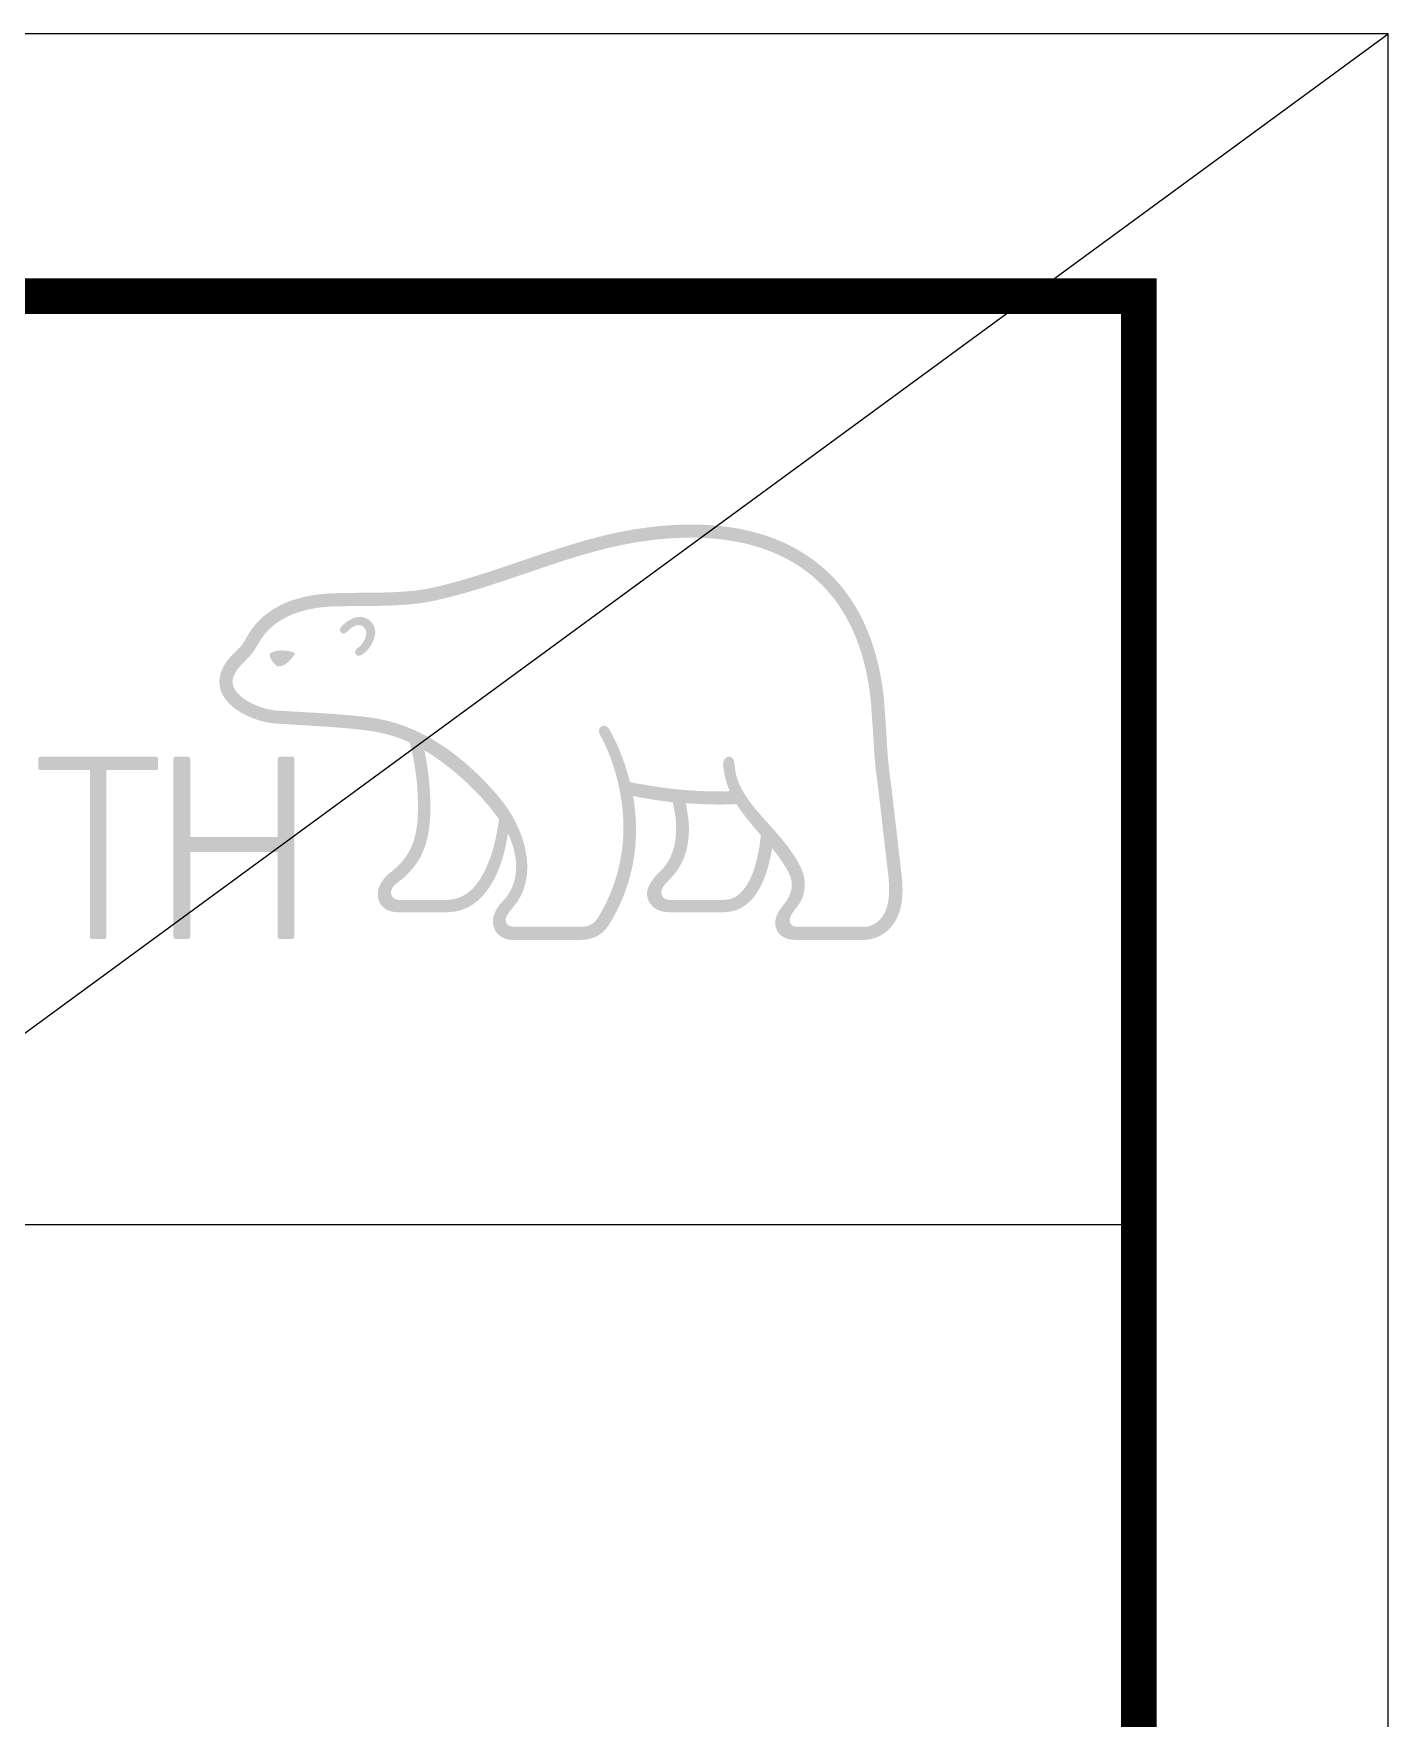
# Model space of a CAD drawing. Extents: x 1481 to 3160, y 4681 to 5260.
# Drawn here: x 2201.1 to 2270.5, y 5173.7 to 5259.9 of the extents above; entities that cross this region are included whole.
import ezdxf

# ---------------------------------------------------------------- set-up
doc = ezdxf.new("R2010")
doc.units = 0
doc.header["$LTSCALE"] = 30
doc.header["$MEASUREMENT"] = 0
doc.layers.get('0').update_dxf_attribs({"linetype": 'CONTINUOUS'})

msp = doc.modelspace()

# ---------------------------------------------------------------- hatches: boundary and pattern name
h = msp.add_hatch(color=5)
edge = h.paths.add_edge_path()
edge.add_spline(control_points=[(2242.303, 5231.864), (2239.466, 5235.044), (2235.049, 5235.077), (2231.837, 5234.548)], knot_values=[4, 4, 4, 4, 5, 5, 5, 5], degree=3, periodic=0)
edge.add_spline(control_points=[(2231.837, 5234.548), (2229.884, 5234.224), (2227.99, 5233.577), (2226.164, 5232.958)], knot_values=[5, 5, 5, 5, 6, 6, 6, 6], degree=3, periodic=0)
edge.add_spline(control_points=[(2226.164, 5232.958), (2224.646, 5232.436), (2223.063, 5231.896), (2221.483, 5231.552)], knot_values=[6, 6, 6, 6, 7, 7, 7, 7], degree=3, periodic=0)
edge.add_spline(control_points=[(2221.483, 5231.552), (2220.388, 5231.321), (2219.005, 5231.315), (2217.79, 5231.309)], knot_values=[7, 7, 7, 7, 8, 8, 8, 8], degree=3, periodic=0)
edge.add_spline(control_points=[(2217.79, 5231.309), (2217.79, 5231.309), (2216.628, 5231.29), (2216.628, 5231.29)], knot_values=[8.00001, 8.00001, 8.00001, 8.00001, 9, 9, 9, 9], degree=3, periodic=0)
edge.add_spline(control_points=[(2216.628, 5231.29), (2214.342, 5231.235), (2212.778, 5230.444), (2212.001, 5228.942)], knot_values=[9, 9, 9, 9, 10, 10, 10, 10], degree=3, periodic=0)
edge.add_spline(control_points=[(2212.001, 5228.942), (2212.001, 5228.942), (2211.963, 5228.876), (2211.963, 5228.876)], knot_values=[10.00001, 10.00001, 10.00001, 10.00001, 11, 11, 11, 11], degree=3, periodic=0)
edge.add_spline(control_points=[(2211.963, 5228.876), (2211.835, 5228.658), (2211.667, 5228.468), (2211.467, 5228.283)], knot_values=[11, 11, 11, 11, 12, 12, 12, 12], degree=3, periodic=0)
edge.add_spline(control_points=[(2211.467, 5228.283), (2211.258, 5228.076), (2211.044, 5227.864), (2210.894, 5227.593)], knot_values=[12, 12, 12, 12, 13, 13, 13, 13], degree=3, periodic=0)
edge.add_spline(control_points=[(2210.894, 5227.593), (2210.599, 5227.08), (2210.572, 5226.559), (2210.82, 5226.084)], knot_values=[13, 13, 13, 13, 14, 14, 14, 14], degree=3, periodic=0)
edge.add_spline(control_points=[(2210.82, 5226.084), (2211.311, 5225.165), (2212.692, 5224.674), (2213.517, 5224.613), (2213.517, 5224.613), (2214.746, 5224.538), (2214.746, 5224.538)], knot_values=[14, 14, 14, 14, 15, 15, 15, 16, 16, 16, 16], degree=3, periodic=0)
edge.add_spline(control_points=[(2214.746, 5224.538), (2216.05, 5224.46), (2217.679, 5224.367), (2218.644, 5224.194)], knot_values=[16, 16, 16, 16, 17, 17, 17, 17], degree=3, periodic=0)
edge.add_spline(control_points=[(2218.644, 5224.194), (2219.257, 5224.084), (2219.847, 5223.894), (2220.395, 5223.645)], knot_values=[17, 17, 17, 17, 18, 18, 18, 18], degree=3, periodic=0)
edge.add_spline(control_points=[(2220.395, 5223.645), (2220.424, 5223.585), (2220.91, 5221.8), (2220.807, 5219.831)], knot_values=[18, 18, 18, 18, 19, 19, 19, 19], degree=3, periodic=0)
edge.add_spline(control_points=[(2220.807, 5219.831), (2220.725, 5218.035), (2219.928, 5217.413), (2219.368, 5216.955)], knot_values=[19, 19, 19, 19, 20, 20, 20, 20], degree=3, periodic=0)
edge.add_spline(control_points=[(2219.368, 5216.955), (2219.361, 5216.946), (2218.807, 5216.518), (2218.771, 5215.984)], knot_values=[20, 20, 20, 20, 21, 21, 21, 21], degree=3, periodic=0)
edge.add_spline(control_points=[(2218.771, 5215.984), (2218.742, 5215.698), (2218.819, 5215.438), (2218.993, 5215.259)], knot_values=[21, 21, 21, 21, 22, 22, 22, 22], degree=3, periodic=0)
edge.add_spline(control_points=[(2218.993, 5215.259), (2219.183, 5215.05), (2219.464, 5214.953), (2219.835, 5214.953), (2219.835, 5214.953), (2222.313, 5214.953), (2222.313, 5214.953)], knot_values=[22, 22, 22, 22, 23, 23, 23, 24, 24, 24, 24], degree=3, periodic=0)
edge.add_spline(control_points=[(2222.313, 5214.953), (2224.346, 5214.953), (2225.207, 5217.326), (2225.421, 5218.984)], knot_values=[24, 24, 24, 24, 25, 25, 25, 25], degree=3, periodic=0)
edge.add_spline(control_points=[(2225.421, 5218.984), (2226.023, 5217.797), (2226.008, 5216.455), (2225.245, 5215.606)], knot_values=[25, 25, 25, 25, 26, 26, 26, 26], degree=3, periodic=0)
edge.add_spline(control_points=[(2225.245, 5215.606), (2225.245, 5215.606), (2224.584, 5214.993), (2224.658, 5214.405)], knot_values=[26.00001, 26.00001, 26.00001, 26.00001, 27, 27, 27, 27], degree=3, periodic=0)
edge.add_spline(control_points=[(2224.658, 5214.405), (2224.721, 5213.784), (2225.236, 5213.537), (2225.652, 5213.537), (2225.652, 5213.537), (2229.186, 5213.537), (2229.186, 5213.537)], knot_values=[27, 27, 27, 27, 28, 28, 28, 29, 29, 29, 29], degree=3, periodic=0)
edge.add_spline(control_points=[(2229.186, 5213.537), (2229.809, 5213.537), (2230.305, 5213.821), (2230.635, 5214.361)], knot_values=[29, 29, 29, 29, 30, 30, 30, 30], degree=3, periodic=0)
edge.add_spline(control_points=[(2230.635, 5214.361), (2232.078, 5216.737), (2232.15, 5219.079), (2231.837, 5220.902)], knot_values=[30, 30, 30, 30, 31, 31, 31, 31], degree=3, periodic=0)
edge.add_spline(control_points=[(2231.837, 5220.902), (2232.266, 5220.815), (2232.987, 5220.683), (2233.866, 5220.588)], knot_values=[31, 31, 31, 31, 32, 32, 32, 32], degree=3, periodic=0)
edge.add_spline(control_points=[(2233.866, 5220.588), (2233.921, 5220.336), (2234.02, 5219.784), (2234.02, 5219.784)], knot_values=[32, 32, 32, 32, 33, 33, 33, 33], degree=3, periodic=0)
edge.add_spline(control_points=[(2234.02, 5219.784), (2234.039, 5219.571), (2234.039, 5219.382), (2234.039, 5219.204)], knot_values=[33, 33, 33, 33, 34, 34, 34, 34], degree=3, periodic=0)
edge.add_spline(control_points=[(2234.039, 5219.204), (2234.039, 5217.834), (2233.433, 5217.242), (2233.091, 5216.908)], knot_values=[34, 34, 34, 34, 35, 35, 35, 35], degree=3, periodic=0)
edge.add_spline(control_points=[(2233.091, 5216.908), (2233.079, 5216.905), (2232.617, 5216.435), (2232.564, 5216.039)], knot_values=[35, 35, 35, 35, 36, 36, 36, 36], degree=3, periodic=0)
edge.add_spline(control_points=[(2232.564, 5216.039), (2232.564, 5216.039), (2232.465, 5215.629), (2232.819, 5215.268)], knot_values=[36.00001, 36.00001, 36.00001, 36.00001, 37, 37, 37, 37], degree=3, periodic=0)
edge.add_spline(control_points=[(2232.819, 5215.268), (2233.016, 5215.063), (2233.332, 5214.953), (2233.748, 5214.953), (2233.748, 5214.953), (2236.488, 5214.953), (2236.488, 5214.953)], knot_values=[37, 37, 37, 37, 38, 38, 38, 39, 39, 39, 39], degree=3, periodic=0)
edge.add_spline(control_points=[(2236.488, 5214.953), (2238.242, 5214.953), (2238.781, 5217.12), (2238.954, 5218.233)], knot_values=[39, 39, 39, 39, 40, 40, 40, 40], degree=3, periodic=0)
edge.add_spline(control_points=[(2238.954, 5218.233), (2239.269, 5217.838), (2239.623, 5217.364), (2239.837, 5216.908)], knot_values=[40, 40, 40, 40, 41, 41, 41, 41], degree=3, periodic=0)
edge.add_spline(control_points=[(2239.837, 5216.908), (2239.981, 5216.6), (2240.005, 5216.256), (2239.895, 5215.932)], knot_values=[41, 41, 41, 41, 42, 42, 42, 42], degree=3, periodic=0)
edge.add_spline(control_points=[(2239.895, 5215.932), (2239.717, 5215.351), (2238.98, 5214.935), (2239.132, 5214.237)], knot_values=[42, 42, 42, 42, 43, 43, 43, 43], degree=3, periodic=0)
edge.add_spline(control_points=[(2239.132, 5214.237), (2239.26, 5213.7), (2239.709, 5213.537), (2240.176, 5213.537), (2240.176, 5213.537), (2243.694, 5213.537), (2243.694, 5213.537)], knot_values=[43, 43, 43, 43, 44, 44, 44, 45, 45, 45, 45], degree=3, periodic=0)
edge.add_spline(control_points=[(2243.694, 5213.537), (2243.722, 5213.537), (2244.427, 5213.529), (2244.99, 5214.13)], knot_values=[45, 45, 45, 45, 46, 46, 46, 46], degree=3, periodic=0)
edge.add_spline(control_points=[(2244.99, 5214.13), (2245.52, 5214.699), (2245.722, 5215.545), (2245.601, 5216.724)], knot_values=[46, 46, 46, 46, 47, 47, 47, 47], degree=3, periodic=0)
edge.add_spline(control_points=[(2245.601, 5216.724), (2245.601, 5216.724), (2245.07, 5221.327), (2245.07, 5221.327)], knot_values=[0, 0, 0, 0, 1, 1, 1, 1], degree=3, periodic=0)
edge.add_spline(control_points=[(2245.07, 5221.327), (2244.875, 5222.664), (2244.844, 5223.383), (2244.81, 5224.093), (2244.81, 5224.093), (2244.682, 5225.909), (2244.682, 5225.909)], knot_values=[1, 1, 1, 1, 2, 2, 2, 3, 3, 3, 3], degree=3, periodic=0)
edge.add_spline(control_points=[(2244.682, 5225.909), (2244.415, 5228.39), (2243.609, 5230.395), (2242.303, 5231.864)], knot_values=[3, 3, 3, 3, 4, 4, 4, 4], degree=3, periodic=0)
edge = h.paths.add_edge_path(flags=16)
edge.add_spline(control_points=[(2221.627, 5230.897), (2223.253, 5231.247), (2224.848, 5231.793), (2226.386, 5232.317)], knot_values=[31, 31, 31, 31, 32, 32, 32, 32], degree=3, periodic=0)
edge.add_spline(control_points=[(2226.386, 5232.317), (2228.181, 5232.933), (2230.048, 5233.568), (2231.953, 5233.888)], knot_values=[32, 32, 32, 32, 33, 33, 33, 33], degree=3, periodic=0)
edge.add_spline(control_points=[(2231.953, 5233.888), (2234.996, 5234.389), (2239.168, 5234.36), (2241.788, 5231.416)], knot_values=[33, 33, 33, 33, 34, 34, 34, 34], degree=3, periodic=0)
edge.add_spline(control_points=[(2241.788, 5231.416), (2243.003, 5230.053), (2243.754, 5228.174), (2244.006, 5225.838), (2244.006, 5225.838), (2244.134, 5224.06), (2244.134, 5224.06)], knot_values=[34, 34, 34, 34, 35, 35, 35, 36, 36, 36, 36], degree=3, periodic=0)
edge.add_spline(control_points=[(2244.134, 5224.06), (2244.167, 5223.342), (2244.208, 5222.6), (2244.398, 5221.237), (2244.398, 5221.237), (2244.925, 5216.648), (2244.925, 5216.648)], knot_values=[36, 36, 36, 36, 37, 37, 37, 38, 38, 38, 38], degree=3, periodic=0)
edge.add_spline(control_points=[(2244.925, 5216.648), (2245.017, 5215.695), (2244.868, 5215.013), (2244.504, 5214.601)], knot_values=[38, 38, 38, 38, 39, 39, 39, 39], degree=3, periodic=0)
edge.add_spline(control_points=[(2244.504, 5214.601), (2244.158, 5214.213), (2243.722, 5214.208), (2243.694, 5214.208), (2243.694, 5214.208), (2240.236, 5214.208), (2240.236, 5214.208)], knot_values=[0, 0, 0, 0, 1, 1, 1, 2, 2, 2, 2], degree=3, periodic=0)
edge.add_spline(control_points=[(2240.236, 5214.208), (2240.022, 5214.208), (2239.859, 5214.3), (2239.859, 5214.548)], knot_values=[2, 2, 2, 2, 3, 3, 3, 3], degree=3, periodic=0)
edge.add_spline(control_points=[(2239.859, 5214.548), (2239.859, 5214.91), (2240.321, 5215.207), (2240.496, 5215.672)], knot_values=[3, 3, 3, 3, 4, 4, 4, 4], degree=3, periodic=0)
edge.add_spline(control_points=[(2240.496, 5215.672), (2240.691, 5216.172), (2240.669, 5216.715), (2240.448, 5217.199)], knot_values=[4, 4, 4, 4, 5, 5, 5, 5], degree=3, periodic=0)
edge.add_spline(control_points=[(2240.448, 5217.199), (2240.034, 5218.066), (2239.421, 5218.753), (2238.831, 5219.417)], knot_values=[5, 5, 5, 5, 6, 6, 6, 6], degree=3, periodic=0)
edge.add_spline(control_points=[(2238.831, 5219.417), (2237.989, 5220.359), (2237.092, 5221.264), (2237.034, 5222.559)], knot_values=[6, 6, 6, 6, 7, 7, 7, 7], degree=3, periodic=0)
edge.add_spline(control_points=[(2237.034, 5222.559), (2237.017, 5222.744), (2236.938, 5222.926), (2236.748, 5222.92)], knot_values=[7, 7, 7, 7, 8, 8, 8, 8], degree=3, periodic=0)
edge.add_spline(control_points=[(2236.748, 5222.92), (2236.567, 5222.912), (2236.44, 5222.744), (2236.447, 5222.505)], knot_values=[8, 8, 8, 8, 9, 9, 9, 9], degree=3, periodic=0)
edge.add_spline(control_points=[(2236.447, 5222.505), (2236.488, 5222.011), (2236.618, 5221.561), (2236.786, 5221.153)], knot_values=[9, 9, 9, 9, 10, 10, 10, 10], degree=3, periodic=0)
edge.add_spline(control_points=[(2236.786, 5221.153), (2234.51, 5221.054), (2232.225, 5221.505), (2231.676, 5221.618)], knot_values=[10, 10, 10, 10, 11, 11, 11, 11], degree=3, periodic=0)
edge.add_spline(control_points=[(2231.676, 5221.618), (2231.277, 5223.25), (2230.62, 5224.305), (2230.613, 5224.327)], knot_values=[11, 11, 11, 11, 12, 12, 12, 12], degree=3, periodic=0)
edge.add_spline(control_points=[(2230.613, 5224.327), (2230.509, 5224.492), (2230.336, 5224.546), (2230.209, 5224.468)], knot_values=[12, 12, 12, 12, 13, 13, 13, 13], degree=3, periodic=0)
edge.add_spline(control_points=[(2230.209, 5224.468), (2230.074, 5224.388), (2230.048, 5224.194), (2230.146, 5224.035)], knot_values=[13, 13, 13, 13, 14, 14, 14, 14], degree=3, periodic=0)
edge.add_spline(control_points=[(2230.146, 5224.035), (2230.173, 5223.988), (2232.882, 5219.382), (2230.057, 5214.702)], knot_values=[14, 14, 14, 14, 15, 15, 15, 15], degree=3, periodic=0)
edge.add_spline(control_points=[(2230.057, 5214.702), (2229.857, 5214.366), (2229.574, 5214.208), (2229.186, 5214.208), (2229.186, 5214.208), (2225.669, 5214.208), (2225.669, 5214.208)], knot_values=[15, 15, 15, 15, 16, 16, 16, 17, 17, 17, 17], degree=3, periodic=0)
edge.add_spline(control_points=[(2225.669, 5214.208), (2225.525, 5214.208), (2225.31, 5214.312), (2225.31, 5214.549)], knot_values=[17, 17, 17, 17, 18, 18, 18, 18], degree=3, periodic=0)
edge.add_spline(control_points=[(2225.31, 5214.549), (2225.31, 5214.794), (2225.65, 5215.155), (2225.65, 5215.155)], knot_values=[18, 18, 18, 18, 19, 19, 19, 19], degree=3, periodic=0)
edge.add_spline(control_points=[(2225.65, 5215.155), (2227.062, 5216.737), (2226.35, 5219.198), (2224.986, 5220.827)], knot_values=[19, 19, 19, 19, 20, 20, 20, 20], degree=3, periodic=0)
edge.add_spline(control_points=[(2224.986, 5220.827), (2223.665, 5222.398), (2221.512, 5224.373), (2218.759, 5224.864)], knot_values=[20, 20, 20, 20, 21, 21, 21, 21], degree=3, periodic=0)
edge.add_spline(control_points=[(2218.759, 5224.864), (2217.766, 5225.037), (2216.11, 5225.136), (2214.78, 5225.21), (2214.78, 5225.21), (2213.567, 5225.28), (2213.567, 5225.28)], knot_values=[21, 21, 21, 21, 22, 22, 22, 23, 23, 23, 23], degree=3, periodic=0)
edge.add_spline(control_points=[(2213.567, 5225.28), (2212.891, 5225.334), (2211.777, 5225.746), (2211.424, 5226.395)], knot_values=[23, 23, 23, 23, 24, 24, 24, 24], degree=3, periodic=0)
edge.add_spline(control_points=[(2211.424, 5226.395), (2211.275, 5226.666), (2211.294, 5226.95), (2211.489, 5227.253)], knot_values=[24, 24, 24, 24, 25, 25, 25, 25], degree=3, periodic=0)
edge.add_spline(control_points=[(2211.489, 5227.253), (2211.599, 5227.453), (2211.777, 5227.628), (2211.955, 5227.806)], knot_values=[25, 25, 25, 25, 26, 26, 26, 26], degree=3, periodic=0)
edge.add_spline(control_points=[(2211.955, 5227.806), (2212.165, 5228.026), (2212.379, 5228.245), (2212.552, 5228.543)], knot_values=[26, 26, 26, 26, 27, 27, 27, 27], degree=3, periodic=0)
edge.add_spline(control_points=[(2212.552, 5228.543), (2212.552, 5228.543), (2212.605, 5228.633), (2212.605, 5228.633)], knot_values=[27.00001, 27.00001, 27.00001, 27.00001, 28, 28, 28, 28], degree=3, periodic=0)
edge.add_spline(control_points=[(2212.605, 5228.633), (2213.274, 5229.903), (2214.619, 5230.565), (2216.652, 5230.62)], knot_values=[28, 28, 28, 28, 29, 29, 29, 29], degree=3, periodic=0)
edge.add_spline(control_points=[(2216.652, 5230.62), (2216.652, 5230.62), (2217.79, 5230.632), (2217.79, 5230.632)], knot_values=[29.00001, 29.00001, 29.00001, 29.00001, 30, 30, 30, 30], degree=3, periodic=0)
edge.add_spline(control_points=[(2217.79, 5230.632), (2219.031, 5230.64), (2220.46, 5230.645), (2221.627, 5230.897)], knot_values=[30, 30, 30, 30, 31, 31, 31, 31], degree=3, periodic=0)
edge = h.paths.add_edge_path(flags=0)
edge.add_spline(control_points=[(2218.28, 5229.946), (2218.514, 5229.768), (2218.668, 5229.508), (2218.627, 5229.193)], knot_values=[8, 8, 8, 8, 9, 9, 9, 9], degree=3, periodic=0)
edge.add_spline(control_points=[(2218.627, 5229.193), (2218.581, 5228.74), (2218.189, 5228.254), (2217.893, 5228.105)], knot_values=[7, 7, 7, 7, 8, 8, 8, 8], degree=3, periodic=0)
edge.add_spline(control_points=[(2217.893, 5228.105), (2217.79, 5228.064), (2217.657, 5228.088), (2217.616, 5228.189)], knot_values=[6, 6, 6, 6, 7, 7, 7, 7], degree=3, periodic=0)
edge.add_spline(control_points=[(2217.616, 5228.189), (2217.566, 5228.29), (2217.628, 5228.416), (2217.727, 5228.476)], knot_values=[5, 5, 5, 5, 6, 6, 6, 6], degree=3, periodic=0)
edge.add_spline(control_points=[(2217.727, 5228.476), (2217.893, 5228.577), (2218.141, 5228.905), (2218.17, 5229.185)], knot_values=[4, 4, 4, 4, 5, 5, 5, 5], degree=3, periodic=0)
edge.add_spline(control_points=[(2218.17, 5229.185), (2218.189, 5229.354), (2218.141, 5229.49), (2218.004, 5229.587)], knot_values=[3, 3, 3, 3, 4, 4, 4, 4], degree=3, periodic=0)
edge.add_spline(control_points=[(2218.004, 5229.587), (2217.641, 5229.843), (2217.217, 5229.341), (2217.174, 5229.305)], knot_values=[2, 2, 2, 2, 3, 3, 3, 3], degree=3, periodic=0)
edge.add_spline(control_points=[(2217.174, 5229.305), (2217.097, 5229.219), (2216.964, 5229.197), (2216.89, 5229.268)], knot_values=[1, 1, 1, 1, 2, 2, 2, 2], degree=3, periodic=0)
edge.add_spline(control_points=[(2216.89, 5229.268), (2216.796, 5229.341), (2216.813, 5229.478), (2216.89, 5229.569)], knot_values=[0, 0, 0, 0, 1, 1, 1, 1], degree=3, periodic=0)
edge.add_spline(control_points=[(2216.89, 5229.569), (2217.114, 5229.812), (2217.727, 5230.328), (2218.28, 5229.946)], knot_values=[9, 9, 9, 9, 10, 10, 10, 10], degree=3, periodic=0)
edge = h.paths.add_edge_path(flags=16)
edge.add_spline(control_points=[(2221.442, 5219.8), (2221.512, 5221.223), (2221.302, 5222.528), (2221.146, 5223.25), (2221.146, 5223.25), (2223.357, 5221.985), (2224.971, 5219.715)], knot_values=[5, 5, 5, 5, 6, 6, 6, 7, 7, 7, 7], degree=3, periodic=0)
edge.add_spline(control_points=[(2224.971, 5219.715), (2224.848, 5218.753), (2224.31, 5215.586), (2222.313, 5215.586), (2222.313, 5215.586), (2219.835, 5215.586), (2219.835, 5215.586)], knot_values=[0, 0, 0, 0, 1, 1, 1, 2, 2, 2, 2], degree=3, periodic=0)
edge.add_spline(control_points=[(2219.835, 5215.586), (2219.645, 5215.586), (2219.435, 5215.739), (2219.435, 5215.976)], knot_values=[2, 2, 2, 2, 3, 3, 3, 3], degree=3, periodic=0)
edge.add_spline(control_points=[(2219.435, 5215.976), (2219.435, 5216.215), (2219.743, 5216.454), (2219.772, 5216.464)], knot_values=[3, 3, 3, 3, 4, 4, 4, 4], degree=3, periodic=0)
edge.add_spline(control_points=[(2219.772, 5216.464), (2220.395, 5216.96), (2221.338, 5217.722), (2221.442, 5219.8)], knot_values=[4, 4, 4, 4, 5, 5, 5, 5], degree=3, periodic=0)
edge = h.paths.add_edge_path(flags=0)
edge.add_spline(control_points=[(2214.482, 5228.245), (2214.482, 5228.245), (2214.561, 5228.208), (2214.446, 5228.072)], knot_values=[1.00001, 1.00001, 1.00001, 1.00001, 2, 2, 2, 2], degree=3, periodic=0)
edge.add_spline(control_points=[(2214.446, 5228.072), (2214.147, 5227.654), (2213.844, 5227.561), (2213.844, 5227.561)], knot_values=[2, 2, 2, 2, 2.99999, 2.99999, 2.99999, 2.99999], degree=3, periodic=0)
edge.add_spline(control_points=[(2213.844, 5227.561), (2213.844, 5227.561), (2213.62, 5227.482), (2213.493, 5227.633)], knot_values=[3.00001, 3.00001, 3.00001, 3.00001, 4, 4, 4, 4], degree=3, periodic=0)
edge.add_spline(control_points=[(2213.493, 5227.633), (2213.24, 5227.931), (2213.226, 5228.101), (2213.226, 5228.101), (2213.226, 5228.101), (2213.204, 5228.229), (2213.332, 5228.257)], knot_values=[4, 4, 4, 4, 5, 5, 5, 6, 6, 6, 6], degree=3, periodic=0)
edge.add_spline(control_points=[(2214.482, 5228.245), (2213.844, 5228.492), (2213.332, 5228.257), (2213.332, 5228.257)], knot_values=[0.00001, 0.00001, 0.00001, 0.00001, 1, 1, 1, 1], degree=3, periodic=0)
edge = h.paths.add_edge_path(flags=16)
edge.add_spline(control_points=[(2234.546, 5220.535), (2235.321, 5220.477), (2236.291, 5220.442), (2237.123, 5220.493)], knot_values=[6, 6, 6, 6, 7, 7, 7, 7], degree=3, periodic=0)
edge.add_spline(control_points=[(2237.123, 5220.493), (2237.441, 5219.995), (2237.97, 5219.369), (2238.377, 5218.9)], knot_values=[7, 7, 7, 7, 8, 8, 8, 8], degree=3, periodic=0)
edge.add_spline(control_points=[(2238.377, 5218.9), (2238.369, 5218.86), (2238.155, 5215.586), (2236.488, 5215.586)], knot_values=[9, 9, 9, 9, 10, 10, 10, 10], degree=3, periodic=0)
edge.add_spline(control_points=[(2236.488, 5215.586), (2236.488, 5215.586), (2233.668, 5215.586), (2233.668, 5215.586)], knot_values=[0, 0, 0, 0, 1, 1, 1, 1], degree=3, periodic=0)
edge.add_spline(control_points=[(2233.668, 5215.586), (2233.447, 5215.586), (2233.281, 5215.758), (2233.281, 5215.976)], knot_values=[1, 1, 1, 1, 2, 2, 2, 2], degree=3, periodic=0)
edge.add_spline(control_points=[(2233.281, 5215.976), (2233.281, 5216.186), (2233.517, 5216.443), (2233.534, 5216.454)], knot_values=[2, 2, 2, 2, 3, 3, 3, 3], degree=3, periodic=0)
edge.add_spline(control_points=[(2233.534, 5216.454), (2234.113, 5217.011), (2234.696, 5217.771), (2234.696, 5219.192)], knot_values=[3, 3, 3, 3, 4, 4, 4, 4], degree=3, periodic=0)
edge.add_spline(control_points=[(2234.696, 5219.192), (2234.696, 5219.397), (2234.684, 5219.619), (2234.655, 5219.85)], knot_values=[4, 4, 4, 4, 5, 5, 5, 5], degree=3, periodic=0)
edge.add_spline(control_points=[(2234.655, 5219.85), (2234.655, 5219.85), (2234.58, 5220.262), (2234.546, 5220.535)], knot_values=[5.00001, 5.00001, 5.00001, 5.00001, 6, 6, 6, 6], degree=3, periodic=0)
h = msp.add_hatch(color=5)
edge = h.paths.add_edge_path()
edge.add_spline(control_points=[(2207.502, 5222.279), (2207.502, 5222.279), (2207.502, 5222.851), (2207.502, 5222.851)], knot_values=[13.00001, 13.00001, 13.00001, 13.00001, 14, 14, 14, 14], degree=3, periodic=0)
edge.add_spline(control_points=[(2207.502, 5222.851), (2207.493, 5222.898), (2207.493, 5222.909), (2207.423, 5222.918)], knot_values=[14, 14, 14, 14, 15, 15, 15, 15], degree=3, periodic=0)
edge.add_spline(control_points=[(2207.423, 5222.918), (2207.423, 5222.918), (2201.478, 5222.918), (2201.478, 5222.918)], knot_values=[0, 0, 0, 0, 1, 1, 1, 1], degree=3, periodic=0)
edge.add_spline(control_points=[(2201.478, 5222.918), (2201.411, 5222.913), (2201.387, 5222.872), (2201.387, 5222.851)], knot_values=[1, 1, 1, 1, 2, 2, 2, 2], degree=3, periodic=0)
edge.add_spline(control_points=[(2201.387, 5222.851), (2201.387, 5222.851), (2201.387, 5222.279), (2201.387, 5222.279)], knot_values=[2.00001, 2.00001, 2.00001, 2.00001, 3, 3, 3, 3], degree=3, periodic=0)
edge.add_spline(control_points=[(2201.387, 5222.279), (2201.387, 5222.258), (2201.387, 5222.27), (2201.399, 5222.258)], knot_values=[3, 3, 3, 3, 4, 4, 4, 4], degree=3, periodic=0)
edge.add_spline(control_points=[(2201.399, 5222.258), (2201.399, 5222.254), (2201.435, 5222.237), (2201.478, 5222.244), (2201.478, 5222.244), (2202.116, 5222.244), (2202.754, 5222.244)], knot_values=[4, 4, 4, 4, 5, 5, 5, 5.5, 5.5, 5.5, 5.5], degree=3, periodic=0)
edge.add_spline(control_points=[(2202.754, 5222.244), (2203.392, 5222.244), (2204.031, 5222.244), (2204.031, 5222.244), (2204.031, 5222.244), (2204.031, 5213.685), (2204.031, 5213.685)], knot_values=[5.5, 5.5, 5.5, 5.5, 6, 6, 6, 7, 7, 7, 7], degree=3, periodic=0)
edge.add_spline(control_points=[(2204.031, 5213.685), (2204.031, 5213.615), (2204.067, 5213.59), (2204.1, 5213.59)], knot_values=[7, 7, 7, 7, 8, 8, 8, 8], degree=3, periodic=0)
edge.add_spline(control_points=[(2204.1, 5213.59), (2204.1, 5213.59), (2204.805, 5213.59), (2204.805, 5213.59)], knot_values=[8.00001, 8.00001, 8.00001, 8.00001, 9, 9, 9, 9], degree=3, periodic=0)
edge.add_spline(control_points=[(2204.805, 5213.59), (2204.837, 5213.59), (2204.87, 5213.627), (2204.87, 5213.685), (2204.87, 5213.685), (2204.87, 5215.825), (2204.87, 5217.965)], knot_values=[9, 9, 9, 9, 10, 10, 10, 10.5, 10.5, 10.5, 10.5], degree=3, periodic=0)
edge.add_spline(control_points=[(2204.87, 5217.965), (2204.87, 5220.104), (2204.87, 5222.244), (2204.87, 5222.244), (2204.87, 5222.244), (2207.423, 5222.244), (2207.423, 5222.244)], knot_values=[10.5, 10.5, 10.5, 10.5, 11, 11, 11, 12, 12, 12, 12], degree=3, periodic=0)
edge.add_spline(control_points=[(2207.423, 5222.244), (2207.517, 5222.254), (2207.493, 5222.258), (2207.502, 5222.279)], knot_values=[12, 12, 12, 12, 13, 13, 13, 13], degree=3, periodic=0)
h = msp.add_hatch(color=5)
edge = h.paths.add_edge_path()
edge.add_spline(control_points=[(2214.407, 5213.59), (2214.446, 5213.59), (2214.494, 5213.636), (2214.494, 5213.685), (2214.494, 5213.685), (2214.494, 5222.82), (2214.494, 5222.82)], knot_values=[17, 17, 17, 17, 18, 18, 18, 19, 19, 19, 19], degree=3, periodic=0)
edge.add_spline(control_points=[(2214.494, 5222.82), (2214.494, 5222.874), (2214.446, 5222.918), (2214.407, 5222.918)], knot_values=[19, 19, 19, 19, 20, 20, 20, 20], degree=3, periodic=0)
edge.add_spline(control_points=[(2214.407, 5222.918), (2214.407, 5222.918), (2213.741, 5222.918), (2213.741, 5222.918)], knot_values=[0.00001, 0.00001, 0.00001, 0.00001, 1, 1, 1, 1], degree=3, periodic=0)
edge.add_spline(control_points=[(2213.741, 5222.918), (2213.7, 5222.918), (2213.642, 5222.874), (2213.642, 5222.82), (2213.642, 5222.82), (2213.642, 5221.816), (2213.642, 5220.811)], knot_values=[1, 1, 1, 1, 2, 2, 2, 2.5, 2.5, 2.5, 2.5], degree=3, periodic=0)
edge.add_spline(control_points=[(2213.642, 5220.811), (2213.642, 5219.807), (2213.642, 5218.802), (2213.642, 5218.802), (2213.642, 5218.802), (2212.52, 5218.802), (2211.399, 5218.802)], knot_values=[2.5, 2.5, 2.5, 2.5, 3, 3, 3, 3.5, 3.5, 3.5, 3.5], degree=3, periodic=0)
edge.add_spline(control_points=[(2211.399, 5218.802), (2210.277, 5218.802), (2209.155, 5218.802), (2209.155, 5218.802), (2209.155, 5218.802), (2209.155, 5222.82), (2209.155, 5222.82)], knot_values=[3.5, 3.5, 3.5, 3.5, 4, 4, 4, 5, 5, 5, 5], degree=3, periodic=0)
edge.add_spline(control_points=[(2209.155, 5222.82), (2209.155, 5222.872), (2209.105, 5222.918), (2209.059, 5222.918)], knot_values=[5, 5, 5, 5, 6, 6, 6, 6], degree=3, periodic=0)
edge.add_spline(control_points=[(2209.059, 5222.918), (2209.059, 5222.918), (2208.4, 5222.918), (2208.4, 5222.918)], knot_values=[6.00001, 6.00001, 6.00001, 6.00001, 7, 7, 7, 7], degree=3, periodic=0)
edge.add_spline(control_points=[(2208.4, 5222.918), (2208.354, 5222.918), (2208.301, 5222.874), (2208.301, 5222.82), (2208.301, 5222.82), (2208.301, 5213.685), (2208.301, 5213.685)], knot_values=[7, 7, 7, 7, 8, 8, 8, 9, 9, 9, 9], degree=3, periodic=0)
edge.add_spline(control_points=[(2208.301, 5213.685), (2208.301, 5213.636), (2208.354, 5213.59), (2208.4, 5213.59)], knot_values=[9, 9, 9, 9, 10, 10, 10, 10], degree=3, periodic=0)
edge.add_spline(control_points=[(2208.4, 5213.59), (2208.4, 5213.59), (2209.059, 5213.59), (2209.059, 5213.59)], knot_values=[10.00001, 10.00001, 10.00001, 10.00001, 11, 11, 11, 11], degree=3, periodic=0)
edge.add_spline(control_points=[(2209.059, 5213.59), (2209.105, 5213.59), (2209.155, 5213.636), (2209.155, 5213.685), (2209.155, 5213.685), (2209.155, 5214.772), (2209.155, 5215.858)], knot_values=[11, 11, 11, 11, 12, 12, 12, 12.5, 12.5, 12.5, 12.5], degree=3, periodic=0)
edge.add_spline(control_points=[(2209.155, 5215.858), (2209.155, 5216.945), (2209.155, 5218.031), (2209.155, 5218.031), (2209.155, 5218.031), (2210.277, 5218.031), (2211.399, 5218.031)], knot_values=[12.5, 12.5, 12.5, 12.5, 13, 13, 13, 13.5, 13.5, 13.5, 13.5], degree=3, periodic=0)
edge.add_spline(control_points=[(2211.399, 5218.031), (2212.52, 5218.031), (2213.642, 5218.031), (2213.642, 5218.031), (2213.642, 5218.031), (2213.642, 5213.685), (2213.642, 5213.685)], knot_values=[13.5, 13.5, 13.5, 13.5, 14, 14, 14, 15, 15, 15, 15], degree=3, periodic=0)
edge.add_spline(control_points=[(2213.642, 5213.685), (2213.642, 5213.636), (2213.7, 5213.59), (2213.741, 5213.59)], knot_values=[15, 15, 15, 15, 16, 16, 16, 16], degree=3, periodic=0)
edge.add_spline(control_points=[(2213.741, 5213.59), (2213.741, 5213.59), (2214.407, 5213.59), (2214.407, 5213.59)], knot_values=[16.00001, 16.00001, 16.00001, 16.00001, 17, 17, 17, 17], degree=3, periodic=0)

# ---------------------------------------------------------------- linework, layer by layer
at = {"ltscale": 0.5}
msp.add_line((1480.632, 4681.177), (2270.512, 5259.937), dxfattribs=at)
at = {"color": 5, "ltscale": 40}
msp.add_line((2257.734, 5198.952), (2131.495, 5198.952), dxfattribs=at)
at = {"ltscale": 0.5}
msp.add_lwpolyline([(1480.632, 4681.177), (2270.512, 4681.177), (2270.512, 5259.937), (1480.632, 5259.937)], close=True, dxfattribs=at)
at = {"color": 5, "linetype": 'ByBlock', "lineweight": 200, "const_width": 1.82}
msp.add_lwpolyline([(1493.333, 4705.959), (2257.733, 4705.959), (2257.733, 5246.499), (1493.333, 5246.499)], close=True, dxfattribs=at)

doc.saveas('drawing.dxf')
